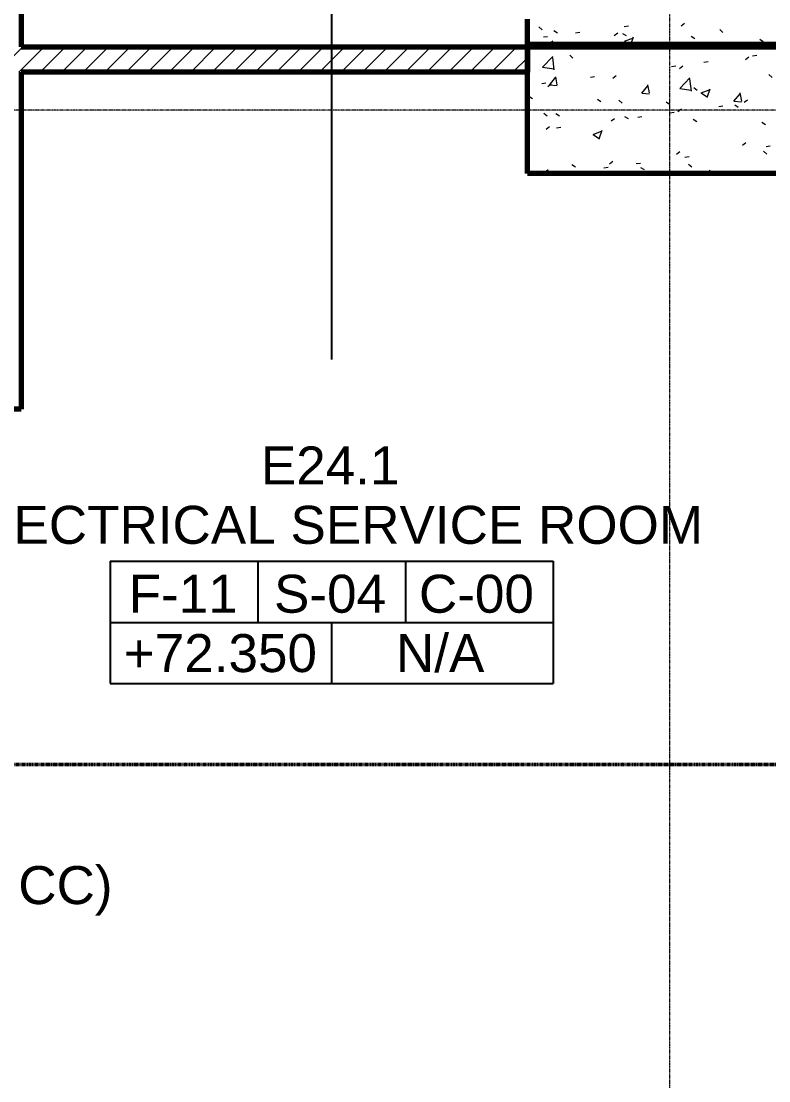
# Model space of a CAD drawing. Header units: millimetres. Extents: x -920221 to -841619, y -18676 to 22445.
# Drawn here: x -863807 to -857900, y -4086 to 4282 of the extents above; entities that cross this region are included whole.
import ezdxf

# ---------------------------------------------------------------- set-up
doc = ezdxf.new("R2010")
doc.units = ezdxf.units.MM
doc.linetypes.add('DPA_Grid _ Level 100', pattern=[10, 5.5, -1.6, 1.3, -1.6])
for name, color, linetype, lineweight in [('A-COLS', 5, 'Continuous', 70), ('A-COLS-E', 1, 'Continuous', 35), ('A-ROOM-IDEN', 3, 'Continuous', 25), ('A-ROOM-LINE', 3, 'Continuous', 25), ('A-WALL', 5, 'Continuous', 35), ('A-WALL-PATT', 1, 'Continuous', 35), ('G-ANNO-SECL', 3, 'Continuous', 9), ('S-GRID', 251, 'Continuous', 9)]:
    doc.layers.add(name, color=color, linetype=linetype, lineweight=lineweight)
doc.styles.add('Arial_2', font='arial.ttf', dxfattribs={"height": 300})
pattern_1 = [(50, (0, 0), (728.7365, -63.75582), [76.2, -838.2]), (355, (0, 0), (-140.9716, 764.2276), [60.96, -670.56]), (100.451, (60.7, -5.3), (587.77, 700.46675), [64.76, -712.36]), (46.184, (0, 203.2), (1084.3162, -168.171), [114.3, -1257.3]), (96.636, (90.4, 189.2), (949.6099, 989.7098), [97.14, -1068.54]), (351.184, (0, 203.2), (949.6206, 989.7012), [91.44, -1005.84]), (21, (101.6, 152.4), (606.45787, -409.06057), [76.2, -838.2]), (326, (101.6, 152.4), (247.20834, 736.7529), [60.96, -670.56]), (71.451, (152.14, 118.3), (853.66825, 327.6855), [64.76, -712.36]), (37.5, (0, 0), (12.35469, 338.22012), [33.528, -628.904, 33.528, -647.192, -673.1]), (37.5, (0, 0), (12.35469, 338.22012), [-1343.152, 33.528, -639.572]), (7.5, (0, 0), (267.27887, 400.72213), [33.528, -354.584, 33.528, -613.664, -256.54]), (7.5, (0, 0), (267.27887, 400.72213), [-1035.304, 33.528, -223.012]), (327.5, (-226.57, 0), (542.36333, -22.915345), [33.528, -220.472, 33.528, -758.952, -1051.56]), (327.5, (-226.57, 0), (542.36333, -22.915345), [-1046.48, 33.528, -1018.032]), (317.5, (-328.17, 0), (592.51696, 101.7071), [33.528, -296.672, 33.528, -492.76, -746.76]), (317.5, (-328.17, 0), (592.51696, 101.7071), [-856.488, 33.528, -713.232])]

# ---------------------------------------------------------------- blocks, each defined once
blk = doc.blocks.new('DPA_Room Tag Box - Standard-4486259-4280-01 ENLARGED LOWER PLATFORM LEVEL - REFLECTED CEILING PLAN - SHEET 1')
at = {"layer": 'A-ROOM-LINE'}
for p, q in [((-17.5, -2.936), (-17.5, -12.604)), ((-17.5, -2.936), (17.5, -2.936)), ((-5.833, -2.936), (-5.833, -7.77)), ((5.833, -2.936), (5.833, -7.77)), ((17.5, -2.936), (17.5, -12.604)), ((-17.5, -7.77), (17.5, -7.77)), ((0, -7.77), (0, -12.604)), ((-17.5, -12.604), (17.5, -12.604))]:
    blk.add_line(p, q, dxfattribs=at)

msp = doc.modelspace()

# ---------------------------------------------------------------- hatches: boundary and pattern name
at = {"layer": 'A-COLS-E', "lineweight": 9}
h = msp.add_hatch(dxfattribs=at)
h.set_pattern_fill('FP_1', color=256, style=0, pattern_type=2)
h.set_pattern_definition(pattern_1)
h.paths.add_polyline_path([(-857557.4, 3079), (-857557.4, 4079), (-859807.4, 4079), (-859807.4, 3079)])
at = {"layer": 'A-WALL-PATT', "lineweight": 9}
h = msp.add_hatch(dxfattribs=at)
h.set_pattern_fill('FP_1', color=256, style=0, pattern_type=2)
h.set_pattern_definition(pattern_1)
h.paths.add_polyline_path([(-853207.4, 4099), (-853207.4, 4299), (-859807.4, 4299), (-859807.4, 4099), (-854903.5, 4099)])
h = msp.add_hatch(dxfattribs=at)
h.set_pattern_fill('FP_2', color=256, style=0, pattern_type=2)
h.set_pattern_definition([(45, (0, 0), (-84.852814, 84.852814), [])])
h.paths.add_polyline_path([(-859807.4, 3879), (-859807.4, 4079), (-864007.4, 4079), (-864007.4, 3879), (-863685.4, 3879)])

# ---------------------------------------------------------------- linework, layer by layer
at = {"layer": 'A-COLS'}
for p, q in [((-859807.4, 3079), (-859807.4, 4079)), ((-859807.4, 4079), (-857557.4, 4079)), ((-857557.4, 3079), (-859807.4, 3079))]:
    msp.add_line(p, q, dxfattribs=at)
at = {"layer": 'A-ROOM-IDEN'}
msp.add_line((-861355.3, 6744.5), (-861355.3, 1611.3), dxfattribs=at)
at = {"layer": 'A-WALL', "color": 7, "lineweight": 70}
for p, q in [((-863807.4, 11869), (-863807.4, 4079)), ((-859807.4, 4099), (-859807.4, 4299)), ((-863807.4, 4079), (-859807.4, 4079)), ((-853207.4, 4099), (-859807.4, 4099)), ((-859807.4, 4079), (-859807.4, 3879)), ((-859807.4, 3879), (-863807.4, 3879)), ((-863807.4, 3879), (-863807.4, 1419)), ((-863807.4, 1419), (-863807.4, 1219)), ((-863807.4, 1219), (-868957.4, 1219))]:
    msp.add_line(p, q, dxfattribs=at)
at = {"layer": 'G-ANNO-SECL', "linetype": 'DPA_Grid _ Level 100', "lineweight": 50}
msp.add_line((-918410.5, -1588.3), (-844553.5, -1588.3), dxfattribs=at)
at = {"layer": 'S-GRID', "linetype": 'DPA_Grid _ Level 100'}
for p, q in [((-858682.4, -17805.7), (-858682.4, 20540.3)), ((-846157.4, 3579), (-918895.3, 3579))]:
    msp.add_line(p, q, dxfattribs=at)

# ---------------------------------------------------------------- block references
at = {"layer": 'A-ROOM-IDEN', "xscale": 99.99999999999993, "yscale": 99.99999999999993, "zscale": 99.99999999999993}
msp.add_blockref('DPA_Room Tag Box - Standard-4486259-4280-01 ENLARGED LOWER PLATFORM LEVEL - REFLECTED CEILING PLAN - SHEET 1', (-861355.3, 311.3), dxfattribs=at)

# ---------------------------------------------------------------- texts
at = {"layer": 'A-ROOM-IDEN', "lineweight": 9, "char_height": 300, "attachment_point": 1, "style": 'Arial_2'}
for s, insert, width in [('E24.1', (-861913.9, 923.8), 1354.852), ('ELECTRICAL SERVICE ROOM', (-864381.3, 455), 7327.424), ('F-11', (-862957.9, -89.3), 1058.227), ('S-04', (-861809.7, -89.3), 1090.295), ('C-00', (-860664.7, -89.3), 1114.346), ('+72.350', (-862997, -558), 1883.966), ('N/A', (-860846.2, -558), 857.806), ('MOTOR CONTROL CENTER (MCC)', (-869999.5, -2390.2), 8481.854)]:
    msp.add_mtext(s, dxfattribs=dict(at, insert=insert, width=width))

doc.saveas('drawing.dxf')
